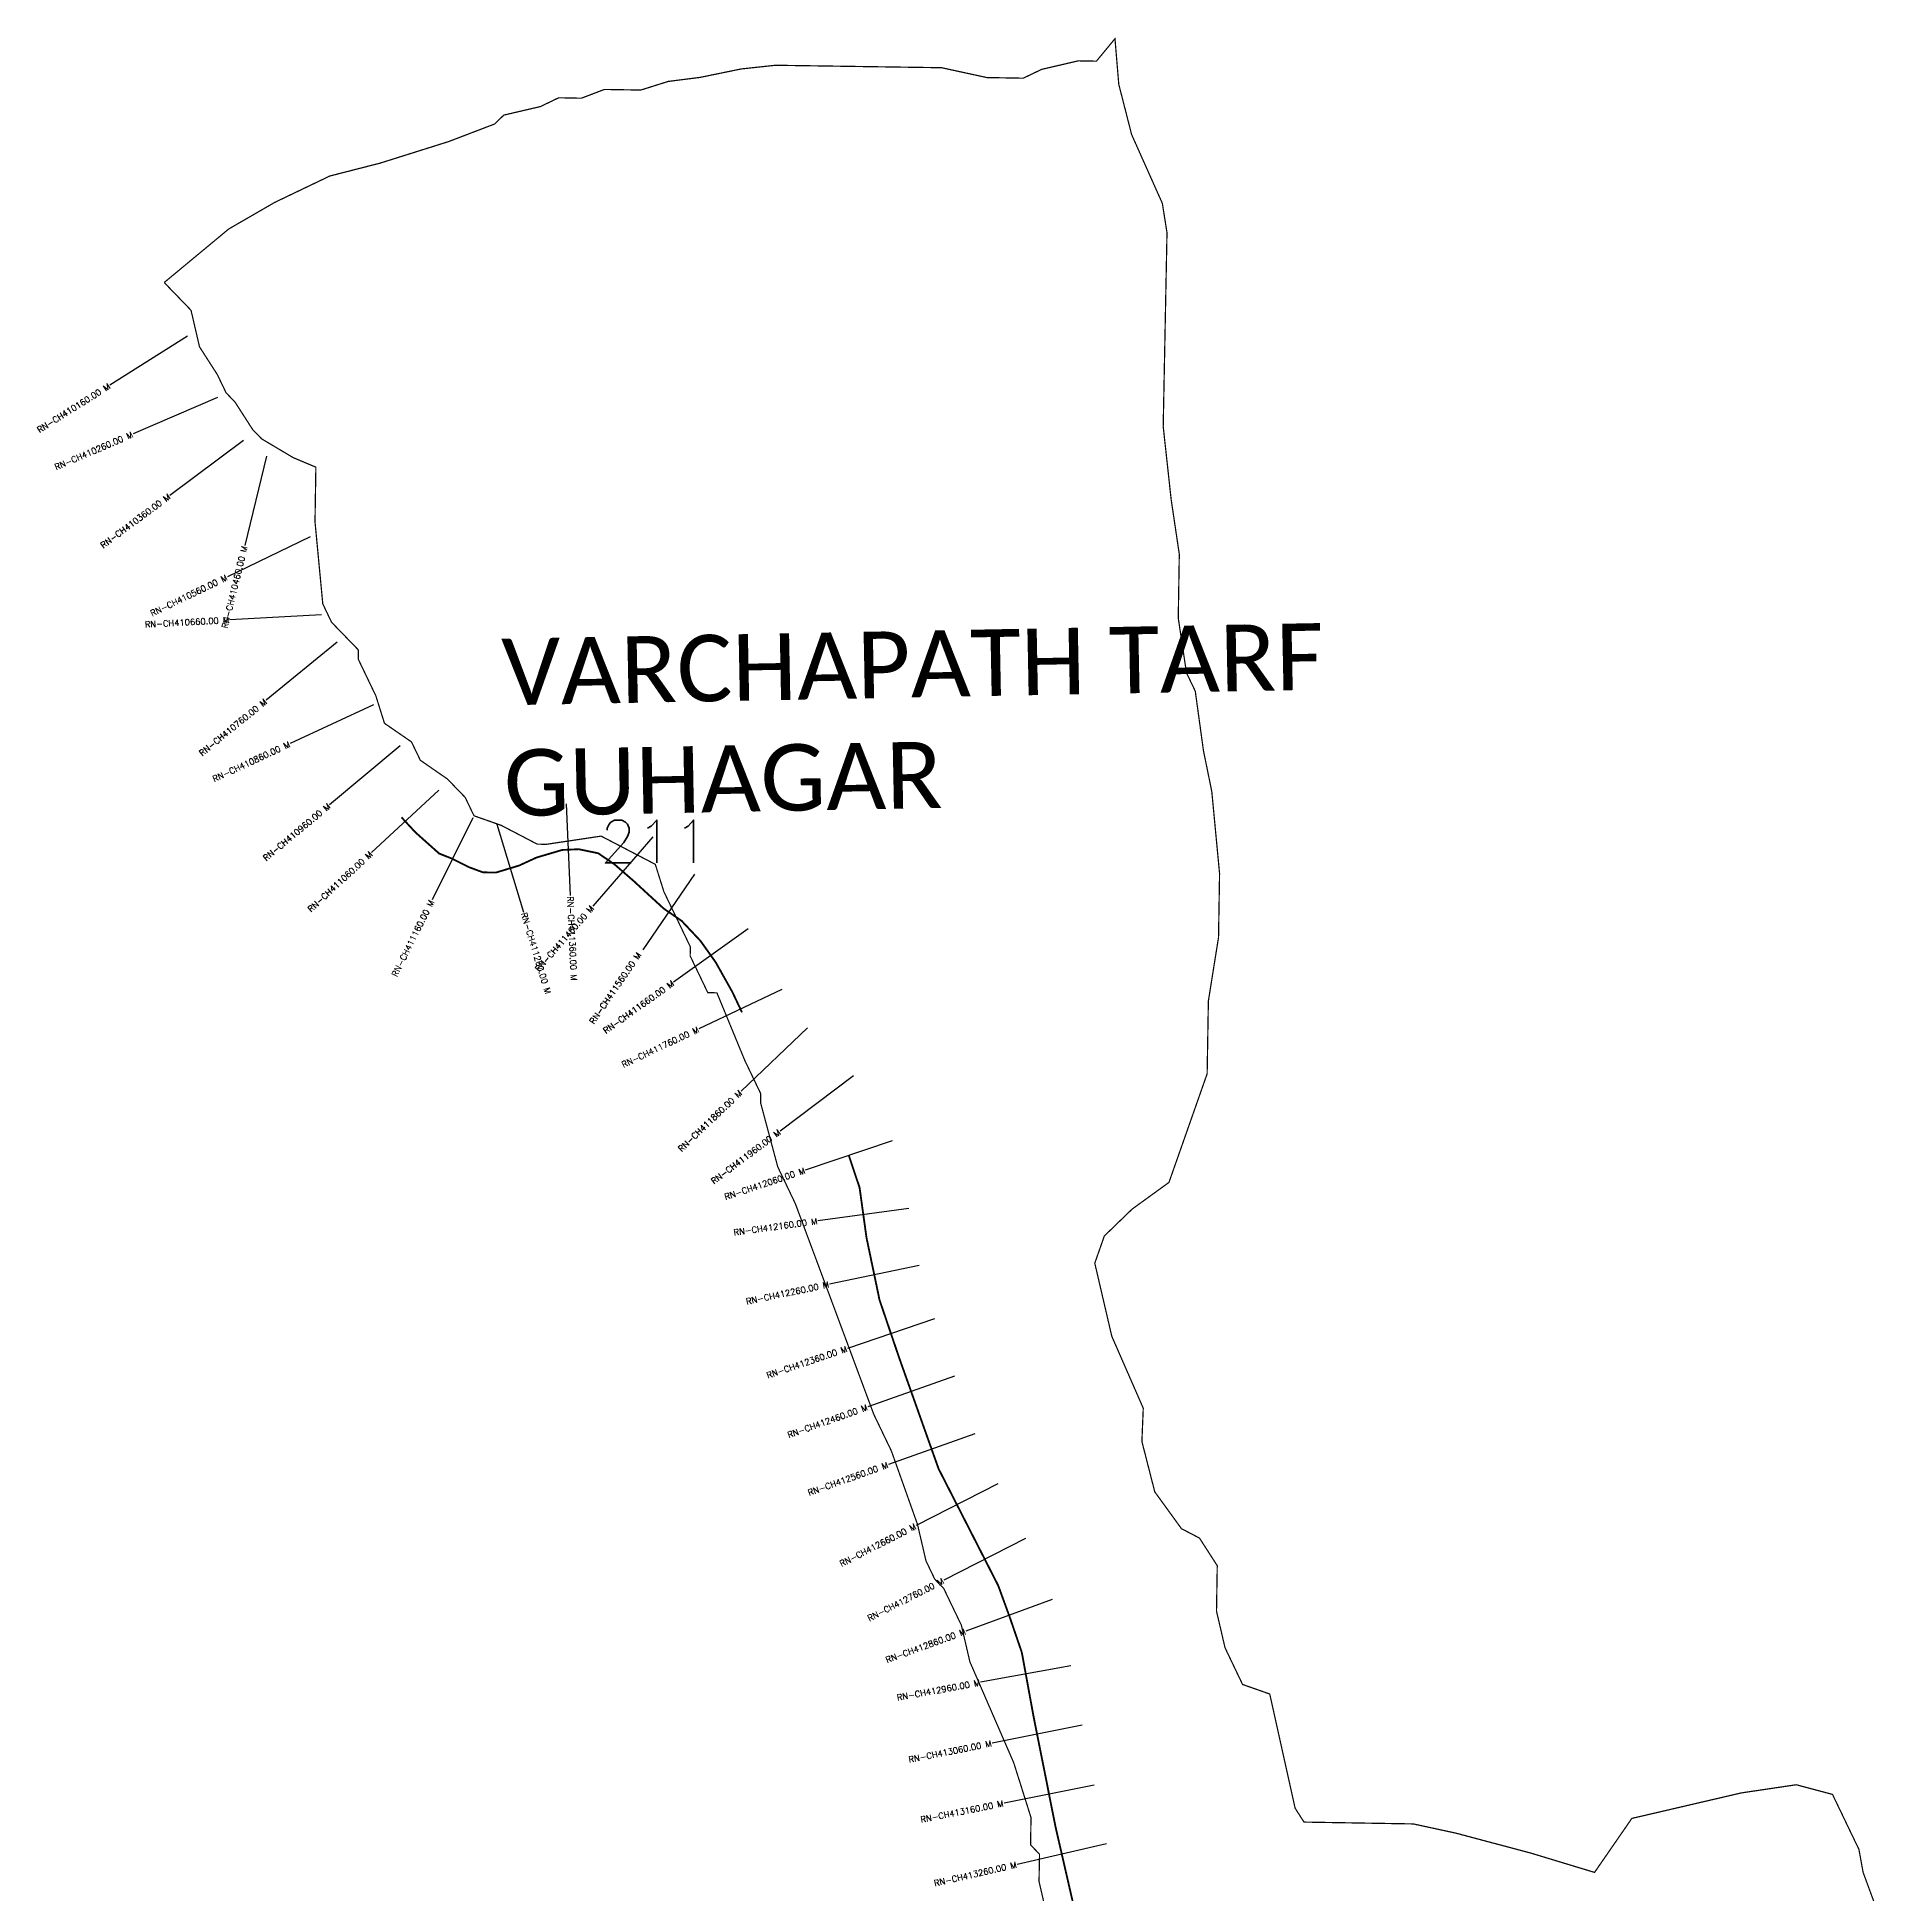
# Model space of a CAD drawing. Header units: metres. Extents: x 305174 to 308412, y 1933132 to 1939239.
# Drawn here: x 305174 to 308199, y 1936205 to 1939239 of the extents above; entities that cross this region are included whole.
import ezdxf
from ezdxf.enums import TextEntityAlignment as Align

# ---------------------------------------------------------------- set-up
doc = ezdxf.new("R2010")
doc.units = ezdxf.units.M
for name, color, linetype in [('CS', 134, 'Continuous'), ('CSMark', 6, 'Continuous'), ('NATURALLY PROTECTED', 3, 'Continuous'), ('VILLAGE NAME', 250, 'Continuous')]:
    doc.layers.add(name, color=color, linetype=linetype)
doc.styles.get("Standard").update_dxf_attribs({"font": 'simplex.shx'})

msp = doc.modelspace()

# ---------------------------------------------------------------- linework, layer by layer
at = {"color": 6, "const_width": 2, "flags": 128}
for points in [[(305381.4, 1938838.3), (305486.9, 1938925.8), (305562, 1938969.2), (305652, 1939012.3), (305734.1, 1939033.3), (305846.3, 1939068.6), (305921.1, 1939097.2), (305936.3, 1939111.8), (305996, 1939125.7), (306026, 1939140.1), (306063.1, 1939139.4), (306100.6, 1939153.7), (306160.1, 1939152.7), (306204.9, 1939166.8), (306257.1, 1939173.4), (306324.3, 1939187.2), (306380.2, 1939193.2), (306651.5, 1939189.2), (306725.7, 1939173.1), (306785.1, 1939172.1), (306815.1, 1939186.5), (306874.9, 1939200.4), (306904.6, 1939199.9), (306934.9, 1939236.6), (306941.1, 1939162.1), (306962.1, 1939080), (307012.3, 1938967.6), (307019.9, 1938919.6), (307013.7, 1938603.1), (307026.7, 1938483.9), (307040, 1938394.4), (307038.3, 1938290.3), (307051.7, 1938200.8), (307066.1, 1938170.8), (307076.2, 1938097.3), (307079.4, 1938073.9), (307093.1, 1938006.8), (307105.8, 1937872.7), (307104.1, 1937768.6), (307087.5, 1937664.7), (307085.5, 1937545.8), (307023.1, 1937368.3), (306962.9, 1937324.7), (306917.5, 1937280.8), (306901.9, 1937236.4), (306929.7, 1937117), (306981.1, 1936999.5), (306978.9, 1936945.1), (306999.9, 1936862.9), (307043.5, 1936802.7), (307073, 1936787.3), (307102, 1936742.2), (307100.8, 1936667.9), (307114.7, 1936608.2), (307143.4, 1936548.2), (307187.8, 1936532.6), (307229.3, 1936345.9), (307243.8, 1936323.4), (307422.3, 1936320.4), (307492.1, 1936305.3), (307614.9, 1936272.6), (307718.5, 1936241.2), (307779.4, 1936329.4), (307958.6, 1936371.1), (308048.1, 1936384.4), (308107.3, 1936368.6), (308150.5, 1936278.7), (308157.3, 1936241.3), (308198.4, 1936129.6)], [(306825.2, 1936164.1), (306810.8, 1936226.4), (306811.6, 1936271), (306797, 1936286.1), (306797.7, 1936330.8), (306769.4, 1936420.5), (306697.8, 1936585.3), (306683.9, 1936645), (306655.1, 1936705), (306640.5, 1936720.1), (306626.1, 1936750.1), (306612.2, 1936809.8), (306583.6, 1936890.2), (306569.6, 1936929.5), (306540.8, 1936989.5), (306467, 1937187.8), (306412.6, 1937333.7), (306383.9, 1937393.7), (306355.9, 1937498.3), (306356.1, 1937513.2), (306329.9, 1937567.9), (306284.5, 1937678), (306269.6, 1937678.3), (306240.8, 1937738.2), (306241.1, 1937753.1), (306197.9, 1937843.1), (306183.8, 1937887.9), (306095.3, 1937934), (306005.8, 1937920.6), (305990.9, 1937920.9), (305932, 1937951.6), (305887.6, 1937967.2), (305873.2, 1937997.2), (305844, 1938027.4), (305799.9, 1938057.9), (305785.4, 1938087.9), (305741.3, 1938118.3), (305727.2, 1938163.2), (305698.4, 1938223.2), (305698.7, 1938238.1), (305654.8, 1938283.4), (305640.5, 1938313.4), (305627.8, 1938447.5), (305629.2, 1938536.7), (305592.3, 1938552.2), (305540.8, 1938582.8), (305526.1, 1938597.9), (305497.1, 1938643), (305482.5, 1938658.2), (305468.1, 1938688.1), (305439.1, 1938733.2), (305425.2, 1938793), (305381.4, 1938838.3)]]:
    msp.add_lwpolyline(points, dxfattribs=at)
at = {"layer": 'CS'}
for p, q in [((305419.3, 1938750.8), (305292.5, 1938670.6)), ((305468.3, 1938650.5), (305330.5, 1938591.1)), ((305511, 1938580.1), (305390.6, 1938490.6)), ((305548.4, 1938554.5), (305512.9, 1938408.7)), ((305619.7, 1938422.8), (305484.7, 1938357.5)), ((305638.4, 1938295.2), (305488.6, 1938287.1)), ((305664, 1938250.9), (305548, 1938155.9)), ((305723.2, 1938148.5), (305587.2, 1938085.2)), ((305766.9, 1938081.4), (305651.7, 1937985.3)), ((305830.2, 1938009.1), (305720.2, 1937907.2)), ((306038, 1937986.8), (306044.8, 1937836.9)), ((305885.9, 1937964), (305819, 1937829.7)), ((305924.9, 1937953.3), (305968.5, 1937809.8)), ((306180, 1937932.7), (306081.5, 1937819.6)), ((306247.9, 1937872), (306163.4, 1937748.1)), ((306335.8, 1937782.4), (306213.6, 1937695.4)), ((306390.7, 1937683.6), (306255.2, 1937619.3)), ((306432.4, 1937620.7), (306324, 1937517.1)), ((306507.8, 1937542.3), (306387.8, 1937452.3)), ((306571.1, 1937436.2), (306428.9, 1937388.5)), ((306598, 1937325.9), (306449.5, 1937305.4)), ((306615.1, 1937232.7), (306468.3, 1937202)), ((306639.9, 1937145.4), (306497.8, 1937097.2)), ((306672.5, 1937052), (306531.1, 1937001.8)), ((306705.9, 1936957.7), (306564.6, 1936907.5)), ((306743.4, 1936875.9), (306609.8, 1936807.7)), ((306788.9, 1936786.8), (306655.3, 1936718.6)), ((306832.3, 1936686.9), (306691.4, 1936635.4)), ((306862.9, 1936578.8), (306715.4, 1936551.7)), ((306881.2, 1936481.6), (306734.1, 1936452.3)), ((306900.7, 1936383.5), (306753.6, 1936354.3)), ((306921.1, 1936287.9), (306774.9, 1936254.3))]:
    msp.add_line(p, q, dxfattribs=at)
at = {"layer": 'NATURALLY PROTECTED', "const_width": 3, "flags": 128}
for points in [[(305769.1, 1937964.7), (305791.9, 1937940.1), (305830.7, 1937905.5), (305851.5, 1937897.3), (305880.1, 1937883), (305902.3, 1937874.8), (305923.5, 1937874.5), (305961.5, 1937886), (305989.7, 1937899), (306031.7, 1937911.4), (306058.7, 1937912.6), (306090.5, 1937906), (306116.9, 1937888.1), (306148, 1937861.1), (306197.7, 1937815.5), (306226.8, 1937795.6), (306257.6, 1937762.9), (306282.5, 1937727.9), (306309.6, 1937679.6), (306325.5, 1937646.1)], [(306500.2, 1937411.8), (306517.6, 1937359.8), (306528.9, 1937278.1), (306550.2, 1937176.3), (306582.1, 1937082.3), (306646.7, 1936900.5), (306744.1, 1936709.8), (306763.1, 1936657.7), (306782.7, 1936600.5), (306801.6, 1936497.3), (306837.9, 1936315), (306897, 1936057.9)]]:
    msp.add_lwpolyline(points, dxfattribs=at)

# ---------------------------------------------------------------- texts
at = {"insert": (306093.3, 1937960.2), "char_height": 70, "attachment_point": 1}
msp.add_mtext_dynamic_manual_height_columns('211', width=95.172, gutter_width=1, heights=[0], dxfattribs=at)
at = {"layer": 'CSMark'}
for s, rotation, p in [('RN-CH410160.00 M', 32.2915, (305291.7, 1938670.1)), ('RN-CH410260.00 M', 23.318, (305329.6, 1938590.7)), ('RN-CH410360.00 M', 36.647, (305389.8, 1938490)), ('RN-CH410460.00 M', 76.3017, (305512.7, 1938407.7)), ('RN-CH410560.00 M', 25.8187, (305483.8, 1938357.1)), ('RN-CH410660.00 M', 3.0826, (305487.6, 1938287.1)), ('RN-CH410760.00 M', 39.3133, (305547.2, 1938155.3)), ('RN-CH410860.00 M', 24.9682, (305586.3, 1938084.8)), ('RN-CH410960.00 M', 39.8233, (305650.9, 1937984.7)), ('RN-CH411060.00 M', 42.8243, (305719.4, 1937906.5)), ('RN-CH411160.00 M', 63.5251, (305818.6, 1937828.8)), ('RN-CH411460.00 M', 48.9555, (306080.8, 1937818.8)), ('RN-CH411560.00 M', 55.6955, (306157.4, 1937742.7)), ('RN-CH411660.00 M', 35.4673, (306212.8, 1937694.8)), ('RN-CH411760.00 M', 25.3777, (306254.3, 1937618.9)), ('RN-CH411860.00 M', 43.7035, (306323.2, 1937516.4)), ('RN-CH411960.00 M', 36.9065, (306387, 1937451.7)), ('RN-CH412060.00 M', 18.5795, (306428, 1937388.1)), ('RN-CH412160.00 M', 7.8723, (306448.5, 1937305.3)), ('RN-CH412260.00 M', 11.8198, (306467.3, 1937201.8)), ('RN-CH412360.00 M', 18.709, (306496.9, 1937096.9)), ('RN-CH412460.00 M', 19.5594, (306530.2, 1937001.4)), ('RN-CH412560.00 M', 19.5594, (306563.6, 1936907.2)), ('RN-CH412660.00 M', 27.044, (306609, 1936807.3)), ('RN-CH412760.00 M', 27.044, (306654.4, 1936718.2)), ('RN-CH412860.00 M', 20.074, (306690.4, 1936635.1)), ('RN-CH412960.00 M', 10.4026, (306714.4, 1936551.5)), ('RN-CH413060.00 M', 11.2488, (306733.1, 1936452.1)), ('RN-CH413160.00 M', 11.2488, (306752.6, 1936354.1)), ('RN-CH413260.00 M', 12.9457, (306773.9, 1936254.1))]:
    msp.add_text(s, height=10, rotation=rotation, dxfattribs=at).set_placement(p, align=Align.MIDDLE_RIGHT)
for s, rotation, p in [('RN-CH411360.00 M', 272.6006, (306044.8, 1937835.9)), ('RN-CH411260.00 M', 286.9072, (305968.8, 1937808.8))]:
    msp.add_text(s, height=10, rotation=rotation, dxfattribs=at).set_placement(p, align=Align.MIDDLE_LEFT)
at = {"layer": 'VILLAGE NAME', "insert": (305931.8, 1938256.3), "char_height": 108.748, "attachment_point": 1, "rotation": 1.1028}
msp.add_mtext_dynamic_manual_height_columns('{\\fCalibri|b0|i0|c0|p34;VARCHAPATH TARF GUHAGAR}', width=1571.314, gutter_width=543.7, heights=[0], dxfattribs=at)

doc.saveas('drawing.dxf')
